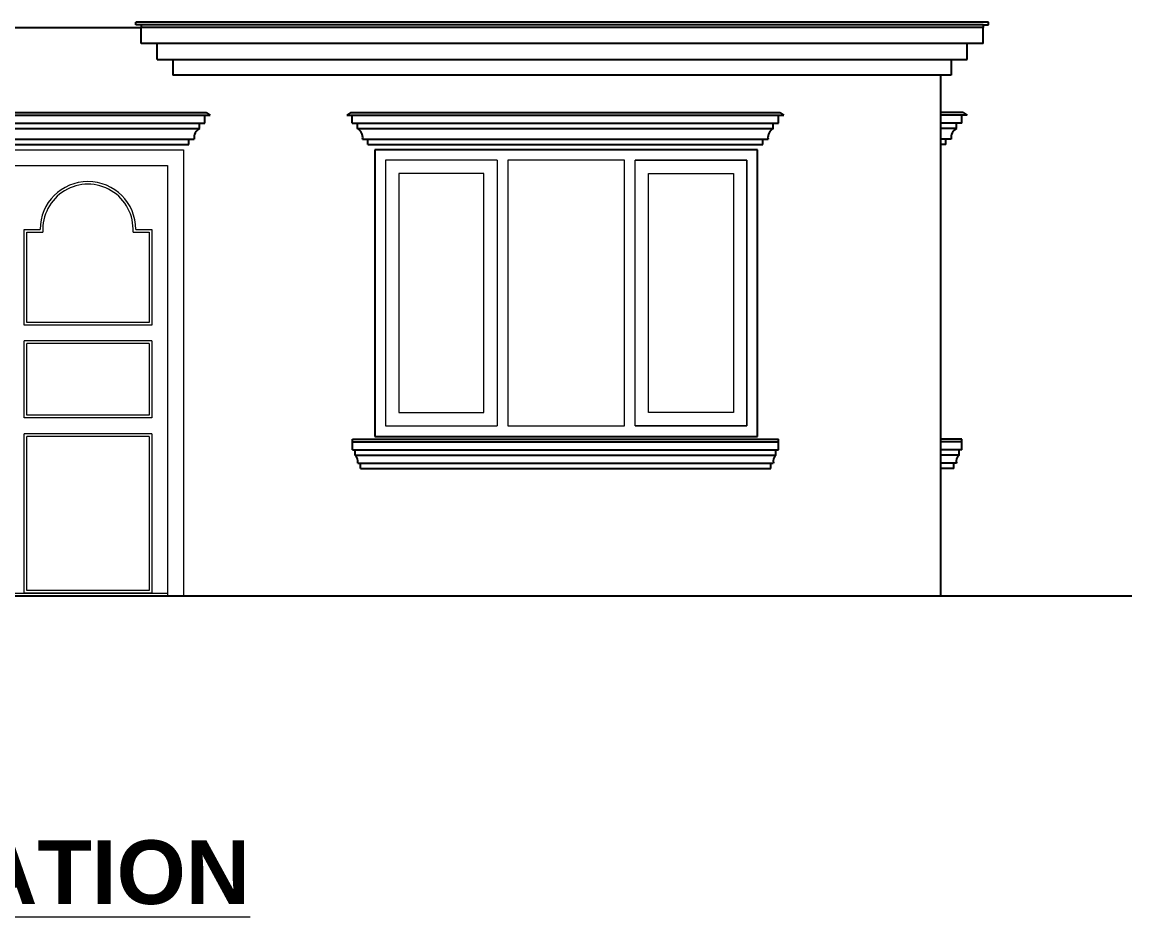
# Model space of a CAD drawing. Header units: inches. Extents: x 1397 to 20304, y -27267 to -746.
# Drawn here: x 14761.3 to 14970.1, y -24161.2 to -23992.8 of the extents above; entities that cross this region are included whole.
import ezdxf

# ---------------------------------------------------------------- set-up
doc = ezdxf.new("R2010")
doc.units = ezdxf.units.IN
doc.header["$LTSCALE"] = 17
doc.header["$MEASUREMENT"] = 0
for name, color, linetype, lineweight in [('25 BOT BAR', 12, 'Continuous', 25), ('DOOR ELEVATION', 21, 'Continuous', 15), ('ELEVATION', 7, 'Continuous', 25), ('OUTLINE', 1, 'Continuous', 25), ('TEXT', 231, 'Continuous', 20), ('WINDOW FRAME', 161, 'Continuous', 20)]:
    doc.layers.add(name, color=color, linetype=linetype, lineweight=lineweight)

# ---------------------------------------------------------------- blocks, each defined once
blk = doc.blocks.new('cornicebelow')
at = {"layer": '25 BOT BAR'}
for p, q in [((13950.02, -21087.63), (14030.23, -21087.63)), ((13950.02, -21089.63), (13950.02, -21087.63)), ((13950.02, -21088.13), (14030.23, -21088.13)), ((14030.23, -21089.63), (14030.23, -21087.63)), ((13950.02, -21089.63), (14030.23, -21089.63)), ((13950.52, -21090.63), (13950.52, -21089.63)), ((14029.73, -21090.63), (14029.73, -21089.63)), ((13950.52, -21090.63), (14029.73, -21090.63)), ((13951.02, -21092.13), (14029.23, -21092.13)), ((13951.52, -21093.13), (13951.52, -21092.13)), ((14028.73, -21093.13), (14028.73, -21092.13)), ((13951.52, -21093.13), (14028.73, -21093.13))]:
    blk.add_line(p, q, dxfattribs=at)
for centre, start, end in [((13949.58, -21091.77), 346.2102, 50.6596), ((14030.67, -21091.77), 129.3404, 193.7898)]:
    blk.add_arc(centre, 1.48, start, end, dxfattribs=at)
blk = doc.blocks.new('corniceup')
at = {"layer": '25 BOT BAR'}
for p, q in [((13949.69, -21026.13), (13948.94, -21026.63)), ((13949.94, -21028.13), (13949.94, -21026.63)), ((14030.23, -21028.13), (14030.23, -21026.63)), ((14030.48, -21026.13), (14031.23, -21026.63)), ((13950.94, -21029.13), (13950.94, -21028.13)), ((14029.23, -21029.13), (14029.23, -21028.13)), ((13952.94, -21032.13), (13952.94, -21031.13)), ((14027.23, -21032.13), (14027.23, -21031.13))]:
    blk.add_line(p, q, dxfattribs=at)
for centre, start, end in [((13950.02, -21030.83), 351.2663, 61.8638), ((14030.15, -21030.83), 118.1362, 188.7337)]:
    blk.add_arc(centre, 1.93, start, end, dxfattribs=at)
at = {"layer": 'OUTLINE'}
for p, q in [((13948.94, -21026.63), (14031.23, -21026.63)), ((13949.69, -21026.13), (14030.48, -21026.13)), ((13949.94, -21028.13), (14030.23, -21028.13)), ((13950.94, -21029.13), (14029.23, -21029.13)), ((13951.94, -21031.13), (14028.23, -21031.13)), ((13952.94, -21032.13), (14027.23, -21032.13))]:
    blk.add_line(p, q, dxfattribs=at)

msp = doc.modelspace()

# ---------------------------------------------------------------- linework, layer by layer
at = {"layer": '25 BOT BAR'}
for p, q in [((14782.67, -23993.26), (14782.67, -23992.76)), ((14943.13, -23992.76), (14782.67, -23992.76)), ((14783.67, -23993.26), (14782.67, -23993.26)), ((14783.67, -23993.26), (14783.67, -23993.76)), ((14942.13, -23993.26), (14783.67, -23993.26)), ((14942.13, -23993.26), (14942.13, -23993.76)), ((14942.13, -23993.26), (14943.13, -23993.26)), ((14943.13, -23993.26), (14943.13, -23992.76)), ((14457.67, -23993.76), (14783.67, -23993.76)), ((14942.13, -23993.76), (14783.67, -23993.76)), ((14783.67, -23996.76), (14783.67, -23993.76)), ((14942.13, -23996.76), (14942.13, -23993.76)), ((14942.13, -23996.76), (14783.67, -23996.76)), ((14786.67, -23999.76), (14786.67, -23996.76)), ((14939.13, -23999.76), (14939.13, -23996.76)), ((14786.67, -23999.76), (14939.13, -23999.76)), ((14789.67, -23999.76), (14789.67, -24002.76)), ((14936.13, -23999.76), (14936.13, -24002.76)), ((14936.13, -24002.76), (14789.67, -24002.76)), ((14934.13, -24002.76), (14934.13, -24100.76)), ((14795.92, -24009.76), (14796.67, -24010.26)), ((14938.38, -24009.76), (14934.13, -24009.76)), ((14938.38, -24009.76), (14939.13, -24010.26)), ((14794.67, -24012.76), (14794.67, -24011.76)), ((14795.67, -24011.76), (14795.67, -24010.26)), ((14939.13, -24010.26), (14934.13, -24010.26)), ((14938.13, -24011.76), (14934.13, -24011.76)), ((14937.13, -24012.76), (14937.13, -24011.76)), ((14938.13, -24011.76), (14938.13, -24010.26)), ((14937.13, -24012.76), (14934.13, -24012.76)), ((14792.67, -24015.76), (14792.67, -24014.76)), ((14936.13, -24014.76), (14934.13, -24014.76)), ((14935.13, -24015.76), (14934.13, -24015.76)), ((14935.13, -24015.76), (14935.13, -24014.76)), ((14938.13, -24071.26), (14934.13, -24071.26)), ((14938.13, -24071.76), (14934.13, -24071.76)), ((14938.13, -24071.76), (14938.13, -24071.26)), ((14938.13, -24073.26), (14938.13, -24071.76)), ((14938.13, -24073.26), (14934.13, -24073.26)), ((14937.63, -24074.26), (14934.13, -24074.26)), ((14937.63, -24074.26), (14937.63, -24073.26)), ((14937.13, -24075.76), (14934.13, -24075.76)), ((14936.63, -24076.76), (14934.13, -24076.76)), ((14936.63, -24076.76), (14936.63, -24075.76)), ((14473.67, -24100.76), (14934.13, -24100.76)), ((14934.13, -24100.76), (14970.13, -24100.76))]:
    msp.add_line(p, q, dxfattribs=at)
for centre, radius, start, end in [((14795.58, -24014.47), 1.93, 118.1362, 188.7337), ((14938.04, -24014.47), 1.93, 118.1362, 188.7337), ((14938.57, -24075.41), 1.48, 129.3404, 193.7898)]:
    msp.add_arc(centre, radius, start, end, dxfattribs=at)
at = {"layer": 'DOOR ELEVATION'}
for p, q in [((14755.67, -24016.76), (14791.67, -24016.76)), ((14791.67, -24016.76), (14791.67, -24100.76)), ((14758.67, -24019.76), (14788.67, -24019.76)), ((14788.67, -24019.76), (14788.67, -24100.76)), ((14761.67, -24049.76), (14761.67, -24031.76)), ((14761.67, -24031.76), (14764.67, -24031.76)), ((14762.17, -24049.26), (14762.17, -24032.26)), ((14762.17, -24032.26), (14765.18, -24032.26)), ((14782.15, -24032.26), (14785.17, -24032.26)), ((14782.67, -24031.76), (14785.67, -24031.76)), ((14785.17, -24032.26), (14785.17, -24049.26)), ((14785.67, -24031.76), (14785.67, -24049.76)), ((14785.67, -24049.76), (14761.67, -24049.76)), ((14785.17, -24049.26), (14762.17, -24049.26)), ((14785.67, -24052.76), (14761.67, -24052.76)), ((14761.67, -24067.26), (14761.67, -24052.76)), ((14785.17, -24053.26), (14762.17, -24053.26)), ((14762.17, -24066.76), (14762.17, -24053.26)), ((14785.17, -24053.26), (14785.17, -24066.76)), ((14785.67, -24052.76), (14785.67, -24067.26)), ((14785.67, -24067.26), (14761.67, -24067.26)), ((14785.17, -24066.76), (14762.17, -24066.76)), ((14761.67, -24100.26), (14761.67, -24070.26)), ((14785.67, -24070.26), (14761.67, -24070.26)), ((14785.67, -24070.26), (14785.67, -24100.26)), ((14762.17, -24099.76), (14762.17, -24070.76)), ((14785.17, -24070.76), (14762.17, -24070.76)), ((14785.17, -24070.76), (14785.17, -24099.76)), ((14785.17, -24099.76), (14762.17, -24099.76)), ((14758.67, -24100.26), (14788.67, -24100.26)), ((14785.67, -24100.26), (14761.67, -24100.26)), ((14788.67, -24100.76), (14791.67, -24100.76))]:
    msp.add_line(p, q, dxfattribs=at)
for radius, start, end in [(9, 360, 180), (8.5, 356.6277, 183.3723)]:
    msp.add_arc((14773.67, -24031.76), radius, start, end, dxfattribs=at)
at = {"layer": 'ELEVATION', "linetype": 'Continuous'}
for p, q in [((14899.67, -24016.76), (14827.67, -24016.76)), ((14827.67, -24016.76), (14827.67, -24070.76)), ((14899.67, -24070.76), (14899.67, -24016.76)), ((14827.67, -24070.76), (14899.67, -24070.76))]:
    msp.add_line(p, q, dxfattribs=at)
at = {"layer": 'OUTLINE'}
for p, q in [((14751.12, -24009.76), (14795.92, -24009.76)), ((14750.37, -24010.26), (14796.67, -24010.26)), ((14751.37, -24011.76), (14795.67, -24011.76)), ((14752.37, -24012.76), (14794.67, -24012.76)), ((14753.37, -24014.76), (14793.67, -24014.76)), ((14754.37, -24015.76), (14792.67, -24015.76))]:
    msp.add_line(p, q, dxfattribs=at)
at = {"layer": 'WINDOW FRAME'}
for p, q in [((14850.67, -24018.76), (14829.67, -24018.76)), ((14829.67, -24018.76), (14829.67, -24068.76)), ((14850.67, -24018.76), (14850.67, -24068.76)), ((14874.67, -24018.76), (14852.67, -24018.76)), ((14852.67, -24018.76), (14852.67, -24068.76)), ((14874.67, -24068.76), (14874.67, -24018.76)), ((14897.67, -24018.76), (14876.67, -24018.76)), ((14876.67, -24068.76), (14876.67, -24018.76)), ((14876.67, -24018.76), (14897.67, -24018.76)), ((14876.67, -24068.76), (14876.67, -24018.76)), ((14897.67, -24068.76), (14897.67, -24018.76)), ((14897.67, -24018.76), (14897.67, -24068.76)), ((14848.17, -24021.26), (14832.17, -24021.26)), ((14832.17, -24021.26), (14832.17, -24066.26)), ((14848.17, -24066.26), (14848.17, -24021.26)), ((14879.17, -24021.26), (14895.17, -24021.26)), ((14879.17, -24066.26), (14879.17, -24021.26)), ((14895.17, -24021.26), (14895.17, -24066.26)), ((14832.17, -24066.26), (14848.17, -24066.26)), ((14895.17, -24066.26), (14879.17, -24066.26)), ((14829.67, -24068.76), (14850.67, -24068.76)), ((14852.67, -24068.76), (14874.67, -24068.76)), ((14876.67, -24068.76), (14897.67, -24068.76)), ((14897.67, -24068.76), (14876.67, -24068.76))]:
    msp.add_line(p, q, dxfattribs=at)

# ---------------------------------------------------------------- block references
at = {"layer": '25 BOT BAR'}
for name in ['corniceup', 'cornicebelow']:
    msp.add_blockref(name, (873.43, -2983.63), dxfattribs=at)

# ---------------------------------------------------------------- texts
at = {"layer": 'TEXT', "insert": (14724.57, -24146.76), "char_height": 12, "width": 396.2985, "attachment_point": 2}
msp.add_mtext('{\\fArial|b1|i0|c0|p34;\\LSOUTH ELEVATION}', dxfattribs=at)

doc.saveas('drawing.dxf')
